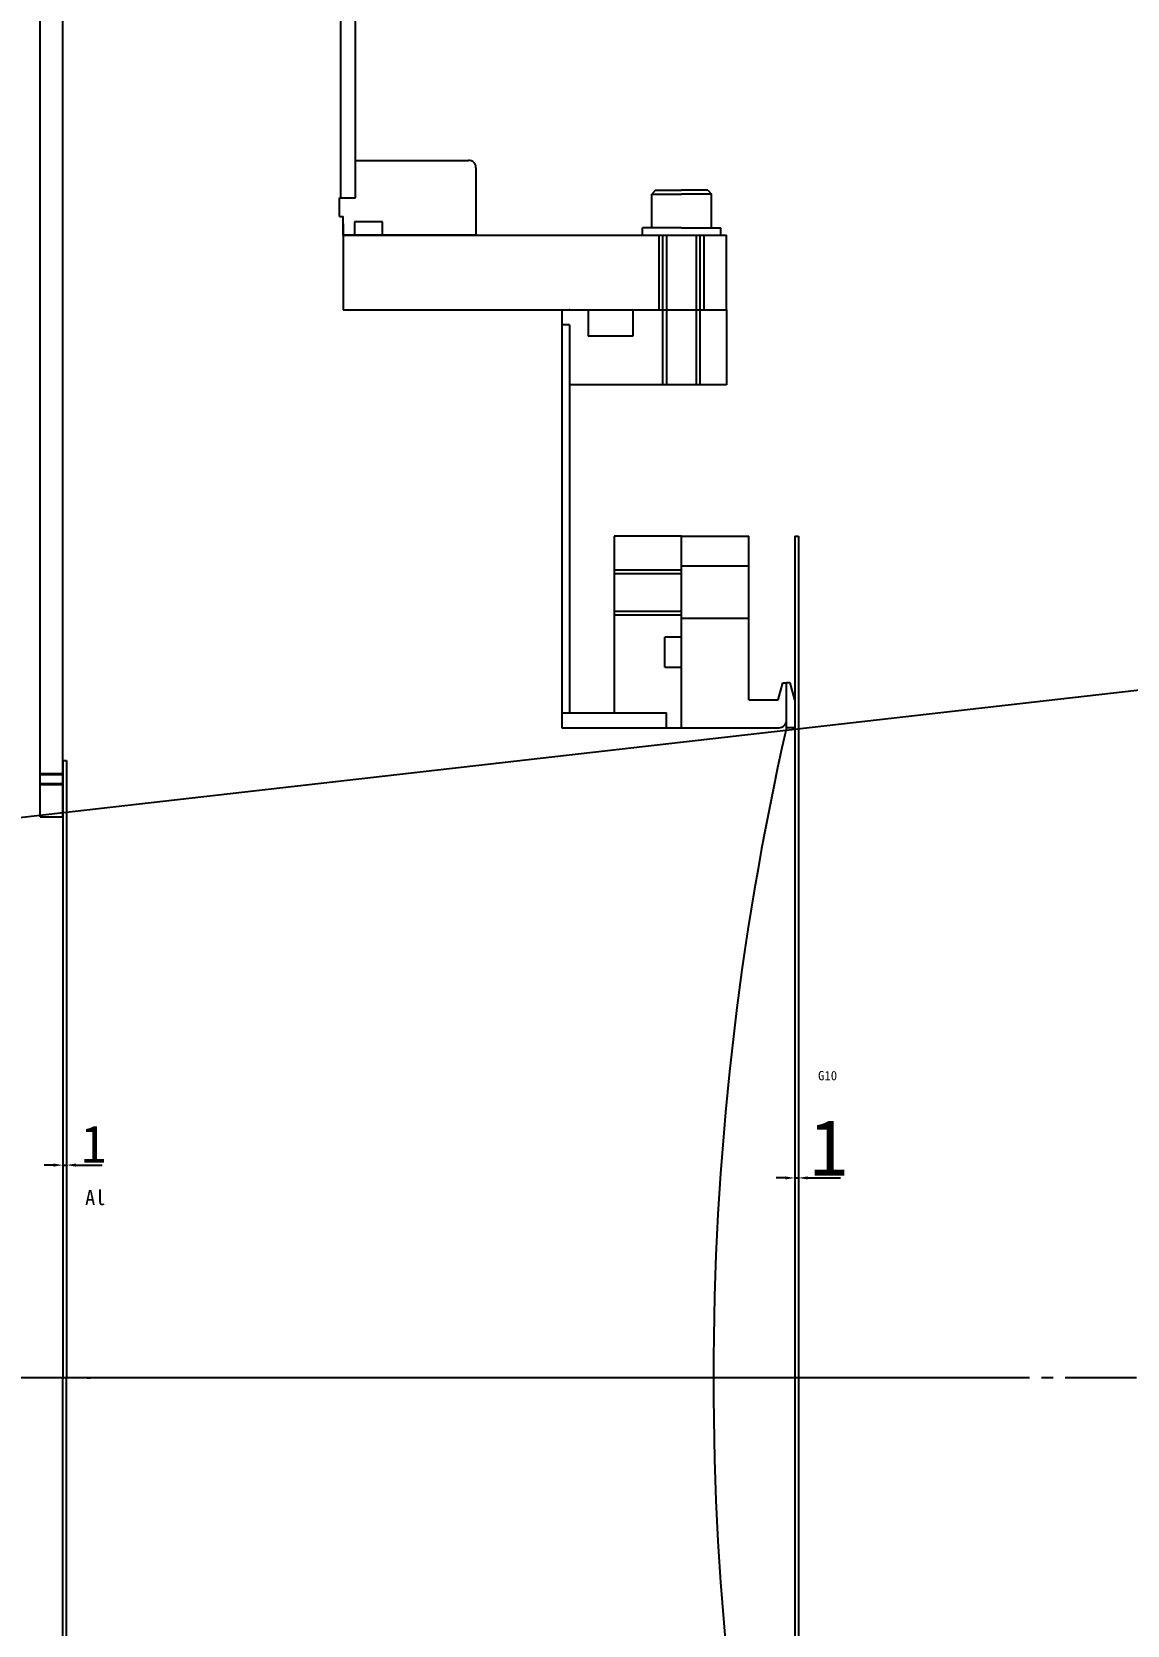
# Model space of a CAD drawing. Header units: millimetres. Extents: x 5013 to 9067, y 5076 to 6829.
# Drawn here: x 7199.9 to 7492.8, y 5453.7 to 5879.6 of the extents above; entities that cross this region are included whole.
import ezdxf

# ---------------------------------------------------------------- set-up
doc = ezdxf.new("R2010")
doc.units = ezdxf.units.MM
doc.linetypes.add('CENTER2', pattern=[28.575, 19.05, -3.175, 3.175, -3.175])
doc.layers.add('1', color=3, linetype='Continuous')
doc.dimstyles.new('ISO-25', dxfattribs={"dimtxt": 2.5, "dimasz": 2.5, "dimexe": 1.25, "dimexo": 0.625, "dimtad": 1, "dimdsep": 46, "dimtxsty": 'Standard', "dimcen": 2.5, "dimadec": 0, "dimazin": 0, "dimtfac": 1, "dimtmove": 0, "dimatfit": 3, "dimfxl": 1, "dimarcsym": 0})

# ---------------------------------------------------------------- blocks, each defined once
blk = doc.blocks.new('*G79')
at = {"layer": '1', "color": 7, "linetype": 'Continuous'}
for p, q in [((647.21, 1193.92), (677.41, 1193.92)), ((1033.01, 1193.92), (1063.21, 1193.92)), ((645.21, 1173.92), (645.21, 1191.92)), ((1065.21, 1191.92), (1065.21, 1173.92))]:
    blk.add_line(p, q, dxfattribs=at)
for centre, start, end in [((647.21, 1191.92), 90, 180), ((1063.21, 1191.92), 0, 90)]:
    blk.add_arc(centre, 2, start, end, dxfattribs=at)
blk = doc.blocks.new('*D415')
at = {"color": 0, "lineweight": -2, "transparency": 16777216}
for p, q in [((7208.15, 5684.16), (7208.15, 5575.41)), ((7209.15, 5684.16), (7209.15, 5575.41)), ((7205.65, 5576.66), (7203.15, 5576.66)), ((7208.15, 5576.66), (7209.15, 5576.66)), ((7211.65, 5576.66), (7218.73, 5576.66))]:
    blk.add_line(p, q, dxfattribs=at)
at = {"color": 0, "transparency": 16777216}
for points in [[(7205.65, 5577.08), (7205.65, 5576.24), (7208.15, 5576.66)], [(7211.65, 5577.08), (7211.65, 5576.24), (7209.15, 5576.66)]]:
    blk.add_solid(points, dxfattribs=at)
at = {"layer": 'Defpoints', "color": 0, "transparency": 16777216}
for p in [(7208.15, 5684.79), (7209.15, 5684.79), (7209.15, 5576.66)]:
    blk.add_point(p, dxfattribs=at)
at = {"color": 0, "transparency": 16777216, "insert": (7216.44, 5582.29), "char_height": 10, "attachment_point": 5}
blk.add_mtext('1', dxfattribs=at)
blk = doc.blocks.new('*D416')
at = {"color": 0, "lineweight": -2, "transparency": 16777216}
blk.add_arc((5879.37, 5519.79), 1733.92, 0.08261, 6.40737, dxfattribs=at)
at = {"color": 0, "transparency": 16777216}
for points in [[(7602.05, 5713.24), (7602.88, 5713.34), (7602.18, 5715.77)], [(7613.71, 5522.29), (7612.87, 5522.29), (7613.29, 5519.79)]]:
    blk.add_solid(points, dxfattribs=at)
at = {"layer": 'Defpoints', "color": 0, "transparency": 16777216}
for p in [(8870.23, 5860.02), (7612.06, 5585.24), (5016.91, 5519.79), (5879.37, 5519.79), (7666.91, 5519.79)]:
    blk.add_point(p, dxfattribs=at)
at = {"color": 0, "transparency": 16777216, "insert": (7618.62, 5618.4), "char_height": 15, "attachment_point": 5, "rotation": 273.245}
blk.add_mtext('6.5°', dxfattribs=at)
blk = doc.blocks.new('*D417')
at = {"color": 0, "lineweight": -2, "transparency": 16777216}
blk.add_arc((5879.37, 5519.79), 1934.93, 353.60769, 6.41595, dxfattribs=at)
at = {"color": 0, "transparency": 16777216}
for points in [[(7801.77, 5735.96), (7802.6, 5736.06), (7801.9, 5738.49)], [(7802.69, 5304.32), (7801.86, 5304.41), (7801.99, 5301.88)]]:
    blk.add_solid(points, dxfattribs=at)
at = {"layer": 'Defpoints', "color": 0, "transparency": 16777216}
for p in [(8870.23, 5860.02), (5879.37, 5519.79), (5879.37, 5519.79), (7812.94, 5447.28), (8870.23, 5180.8)]:
    blk.add_point(p, dxfattribs=at)
at = {"color": 0, "transparency": 16777216, "insert": (7822.43, 5520.19), "char_height": 15, "attachment_point": 5, "rotation": 270.0118}
blk.add_mtext('13.0°', dxfattribs=at)
blk = doc.blocks.new('*D420')
at = {"color": 0, "lineweight": -2, "transparency": 16777216}
for p, q in [((7403.9, 5744.16), (7403.9, 5571.97)), ((7404.9, 5744.16), (7404.9, 5571.97)), ((7401.4, 5573.22), (7398.9, 5573.22)), ((7403.9, 5573.22), (7404.9, 5573.22)), ((7407.4, 5573.22), (7416.15, 5573.22))]:
    blk.add_line(p, q, dxfattribs=at)
at = {"color": 0, "transparency": 16777216}
for points in [[(7401.4, 5573.64), (7401.4, 5572.8), (7403.9, 5573.22)], [(7407.4, 5573.64), (7407.4, 5572.8), (7404.9, 5573.22)]]:
    blk.add_solid(points, dxfattribs=at)
at = {"layer": 'Defpoints', "color": 0, "transparency": 16777216}
for p in [(7403.9, 5744.79), (7404.9, 5744.79), (7404.9, 5573.22)]:
    blk.add_point(p, dxfattribs=at)
at = {"color": 0, "transparency": 16777216, "insert": (7413.03, 5581.34), "char_height": 15, "attachment_point": 5}
blk.add_mtext('1', dxfattribs=at)

msp = doc.modelspace()

# ---------------------------------------------------------------- linework, layer by layer
at = {"color": 3}
msp.add_line((5879.375, 5519.789), (8870.228, 5860.023), dxfattribs=at)
at = {"color": 0}
for p, q in [((7282.149, 5830.289), (7283.149, 5830.289)), ((7283.149, 5825.289), (7283.149, 5805.289)), ((7318.649, 5825.289), (7283.149, 5825.289)), ((7283.149, 5805.289), (7385.649, 5805.289)), ((7385.649, 5805.289), (7385.649, 5785.289)), ((7343.649, 5801.289), (7341.649, 5801.289)), ((7403.904, 5693.589), (7403.904, 5338.489)), ((7208.148, 5684.789), (7208.148, 5519.789)), ((7208.148, 5684.789), (7209.148, 5684.789)), ((7209.148, 5684.789), (7209.148, 5519.789)), ((7208.148, 5681.289), (7202.148, 5681.289)), ((7208.148, 5680.989), (7202.148, 5680.989)), ((7208.148, 5678.589), (7202.148, 5678.589)), ((7208.148, 5678.289), (7202.148, 5678.289)), ((7202.148, 5669.789), (7208.148, 5669.789)), ((7208.148, 5354.789), (7208.148, 5519.789)), ((7209.148, 5354.789), (7209.148, 5519.789)), ((7214.649, 5519.789), (7215.649, 5519.789)), ((7214.649, 5519.789), (7215.649, 5519.789))]:
    msp.add_line(p, q, dxfattribs=at)
at = {"color": 4}
for p, q in [((7403.904, 5744.789), (7403.904, 5294.789)), ((7403.904, 5744.789), (7404.904, 5744.789)), ((7404.904, 5744.789), (7404.904, 5294.789))]:
    msp.add_line(p, q, dxfattribs=at)
at = {"color": 30, "linetype": 'CENTER2'}
for p, q in [((7452.265, 5519.789), (5013.371, 5519.789)), ((9066.91, 5519.789), (5016.911, 5519.789))]:
    msp.add_line(p, q, dxfattribs=at)
at = {"color": 0}
msp.add_arc((8164.896, 5519.789), 782.737, 167.171044, 192.828956, dxfattribs=at)
at = {"layer": '1', "color": 0, "linetype": 'Continuous'}
for p, q in [((7202.148, 5669.789), (7202.148, 6045.289)), ((7208.148, 5669.789), (7208.148, 6039.289)), ((7282.449, 5999.139), (7282.449, 5835.289)), ((7286.449, 5835.289), (7286.449, 5996.139)), ((7366.649, 5837.289), (7365.649, 5836.289)), ((7365.649, 5827.289), (7365.649, 5836.289)), ((7365.649, 5836.289), (7373.649, 5836.289)), ((7366.649, 5837.289), (7373.649, 5837.289)), ((7380.649, 5837.289), (7373.649, 5837.289)), ((7381.649, 5836.289), (7373.649, 5836.289)), ((7380.649, 5837.289), (7381.649, 5836.289)), ((7381.649, 5827.289), (7381.649, 5836.289)), ((7282.149, 5830.289), (7282.149, 5835.289)), ((7282.149, 5835.289), (7286.449, 5835.289)), ((7283.149, 5825.289), (7283.149, 5830.289)), ((7283.149, 5828.289), (7283.149, 5825.289)), ((7293.649, 5828.889), (7286.149, 5828.889)), ((7286.149, 5828.889), (7286.149, 5825.289)), ((7293.649, 5825.289), (7293.649, 5828.889)), ((7283.149, 5825.289), (7385.649, 5825.289)), ((7363.149, 5825.289), (7363.149, 5827.289)), ((7373.649, 5827.289), (7363.149, 5827.289)), ((7367.649, 5805.289), (7367.649, 5825.289)), ((7368.649, 5785.289), (7368.649, 5825.289)), ((7369.649, 5825.289), (7369.649, 5785.289)), ((7373.649, 5827.289), (7384.149, 5827.289)), ((7377.649, 5785.289), (7377.649, 5825.289)), ((7378.649, 5785.289), (7378.649, 5825.289)), ((7379.649, 5805.289), (7379.649, 5825.289)), ((7384.149, 5825.289), (7384.149, 5827.289)), ((7385.649, 5805.289), (7385.649, 5825.289)), ((7341.649, 5805.289), (7341.649, 5693.589)), ((7348.649, 5805.289), (7348.649, 5798.289)), ((7360.649, 5805.289), (7360.649, 5798.289)), ((7343.649, 5801.289), (7343.649, 5697.589)), ((7360.649, 5798.289), (7348.649, 5798.289)), ((7385.649, 5785.289), (7343.649, 5785.289)), ((7355.649, 5744.789), (7355.649, 5697.589)), ((7373.649, 5744.789), (7355.649, 5744.789)), ((7373.649, 5693.589), (7373.649, 5744.789)), ((7373.649, 5744.789), (7391.649, 5744.789)), ((7373.649, 5744.789), (7391.649, 5744.789)), ((7373.649, 5744.789), (7391.649, 5744.789)), ((7391.649, 5701.089), (7391.649, 5744.789)), ((7355.649, 5735.789), (7373.649, 5735.789)), ((7355.649, 5734.789), (7373.649, 5734.789)), ((7391.649, 5736.789), (7373.649, 5736.789)), ((7391.649, 5736.789), (7373.649, 5736.789)), ((7355.649, 5724.789), (7373.649, 5724.789)), ((7355.649, 5723.789), (7373.649, 5723.789)), ((7391.649, 5722.789), (7373.649, 5722.789)), ((7391.649, 5722.789), (7373.649, 5722.789)), ((7369.149, 5709.789), (7369.149, 5717.789)), ((7373.649, 5717.789), (7369.149, 5717.789)), ((7369.149, 5709.789), (7373.649, 5709.789)), ((7399.493, 5701.089), (7400.698, 5705.589)), ((7400.698, 5705.589), (7401.698, 5705.589)), ((7402.698, 5705.589), (7401.698, 5705.589)), ((7401.698, 5693.589), (7401.698, 5705.589)), ((7401.698, 5695.589), (7401.698, 5705.589)), ((7403.904, 5701.089), (7402.698, 5705.589)), ((7391.649, 5701.089), (7399.493, 5701.089)), ((7403.904, 5701.089), (7403.904, 5693.589)), ((7341.649, 5697.589), (7369.649, 5697.589)), ((7369.649, 5693.589), (7369.649, 5697.589)), ((7341.649, 5693.589), (7373.649, 5693.589)), ((7373.649, 5693.589), (7399.698, 5693.589)), ((7403.904, 5693.589), (7401.698, 5693.589))]:
    msp.add_line(p, q, dxfattribs=at)
msp.add_arc((7399.698, 5695.589), 2, 270, 0, dxfattribs=at)
msp.add_point((7343.649, 5805.289), dxfattribs=at)
msp.add_point((7343.649, 5805.289), dxfattribs=at)

# ---------------------------------------------------------------- block references
msp.add_blockref('*G79', (6253.444, 4651.371), dxfattribs=at)

# ---------------------------------------------------------------- texts
at = {"color": 4, "insert": (7410.131, 5601.824), "char_height": 2.5, "attachment_point": 1}
msp.add_mtext_dynamic_manual_height_columns('G10', width=8.06906, gutter_width=12.5, heights=[0], dxfattribs=at)
at = {"color": 0, "insert": (7214.116, 5569.961), "char_height": 2.5, "width": 16.8683, "attachment_point": 1}
msp.add_mtext('{\\H1.6x;Al}', dxfattribs=at)

# ---------------------------------------------------------------- dimensions: what is measured, and where the dimension line sits
at = {"color": 3}
for base, line1, picture, middle in [((7612.057, 5585.241), ((7666.911, 5519.789), (5016.911, 5519.789)), '*D416', (7618.625, 5618.398)), ((7812.944, 5447.281), ((5879.375, 5519.789), (8870.228, 5180.804)), '*D417', (7822.428, 5520.19))]:
    dim = msp.add_angular_dim_2l(base=base, line1=line1, line2=((5879.375, 5519.789), (8870.228, 5860.023)), dimstyle='ISO-25', override={"dimtxt": 15, "dimadec": 1}, dxfattribs=at)
    dim.commit()
    dim.dimension.update_dxf_attribs({"geometry": picture, "text_midpoint": middle})
at = {"color": 4}
dim = msp.add_linear_dim(base=(7404.904, 5573.218), p1=(7403.904, 5744.789), p2=(7404.904, 5744.789), dimstyle='ISO-25', override={"dimtxt": 15}, dxfattribs=at)
dim.commit()
dim.dimension.update_dxf_attribs({"geometry": '*D420', "text_midpoint": (7413.029, 5581.343)})
at = {"color": 0}
dim = msp.add_linear_dim(base=(7209.148, 5576.661), p1=(7208.148, 5684.789), p2=(7209.148, 5684.789), dimstyle='ISO-25', override={"dimtxt": 10}, dxfattribs=at)
dim.commit()
dim.dimension.update_dxf_attribs({"geometry": '*D415', "text_midpoint": (7216.44, 5582.286)})

doc.saveas('drawing.dxf')
